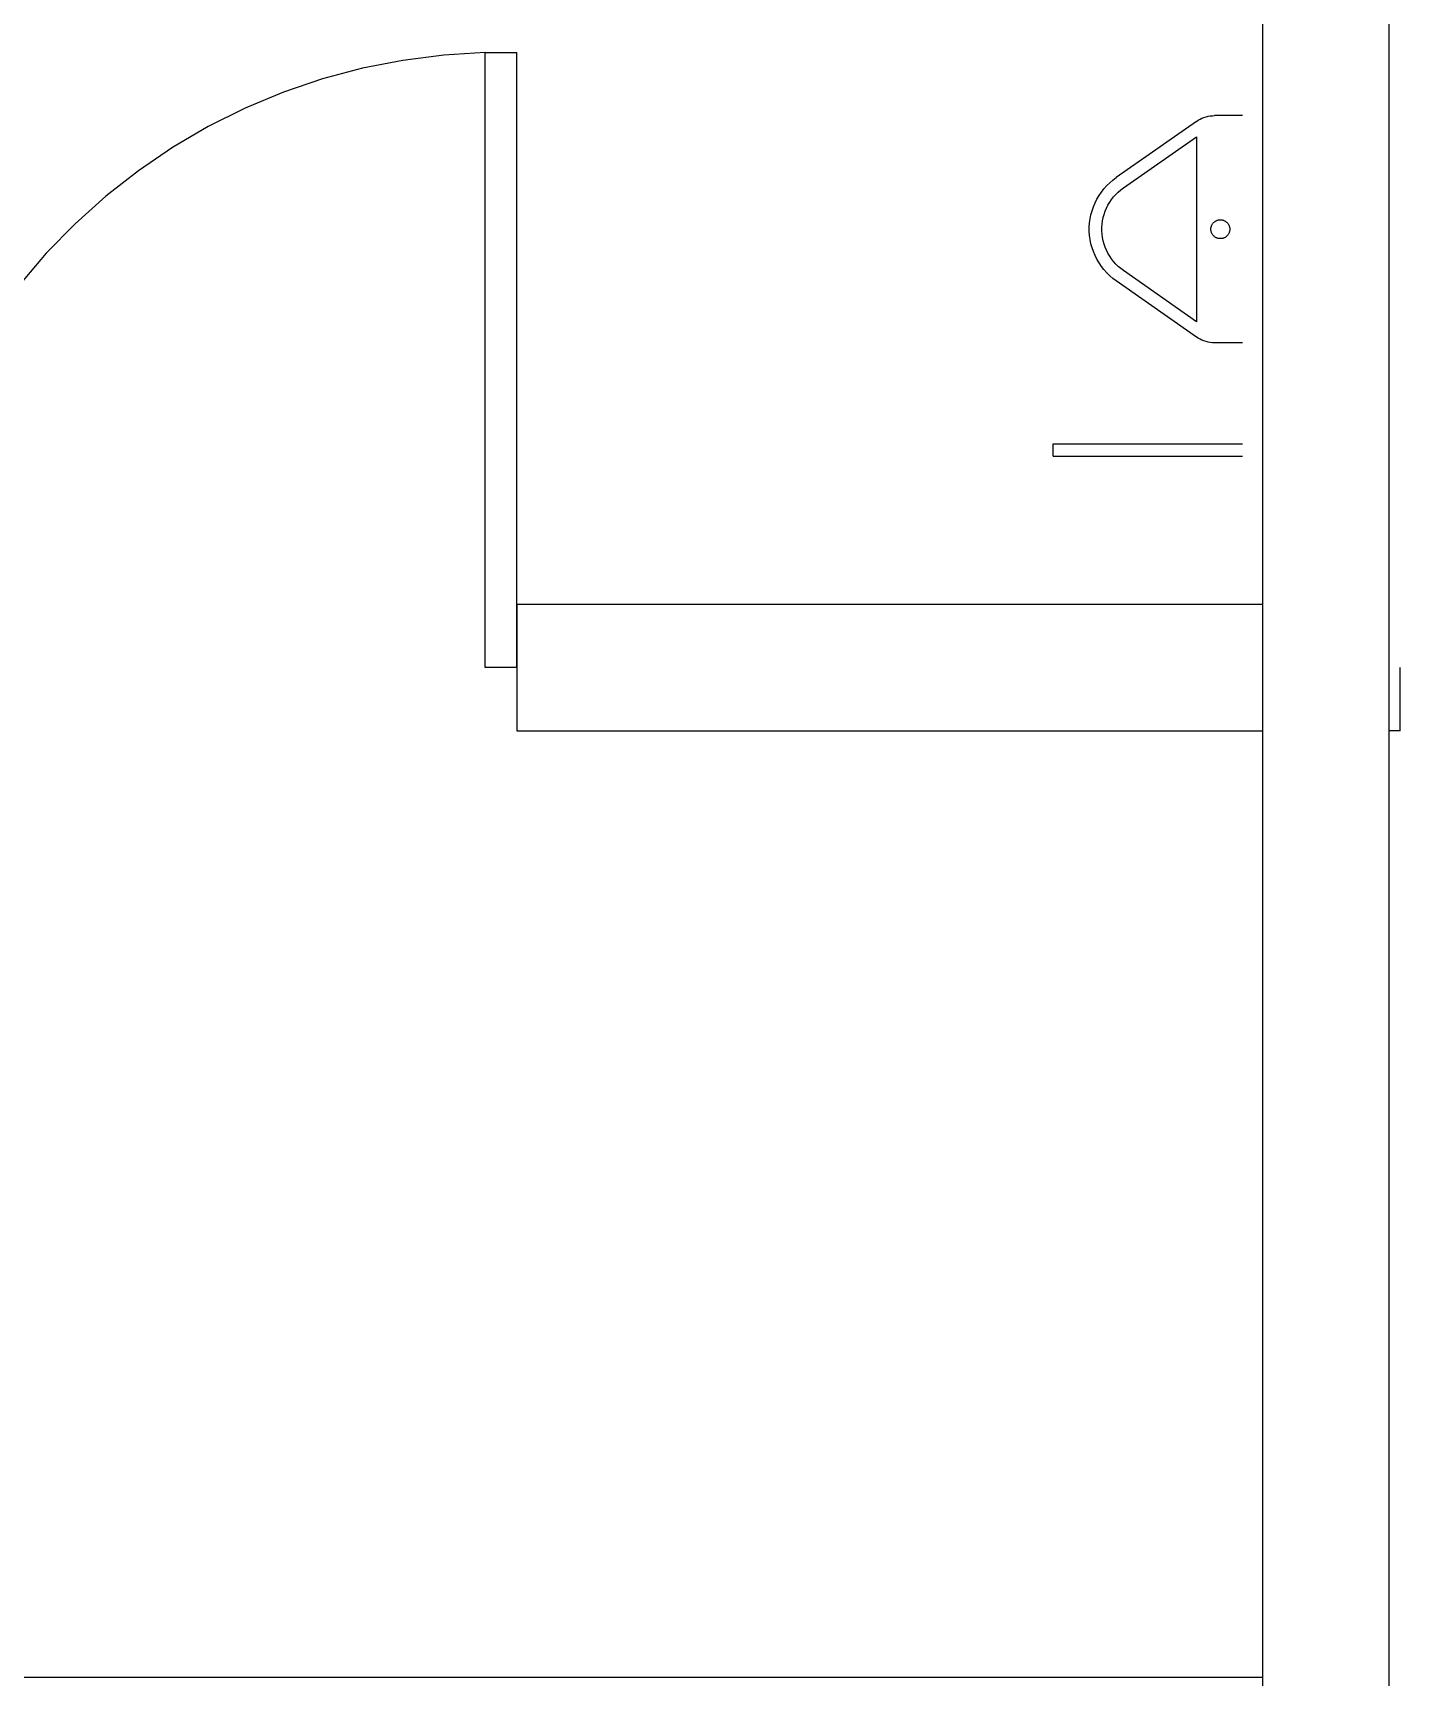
# Model space of a CAD drawing. Extents: x -81148 to 10972, y -53931 to 52487.
# Drawn here: x -25875 to -23708, y 19714 to 22320 of the extents above; entities that cross this region are included whole.
import ezdxf

# ---------------------------------------------------------------- set-up
doc = ezdxf.new("R2010")
doc.units = 0
doc.layers.get('0').update_dxf_attribs({"linetype": 'CONTINUOUS'})

msp = doc.modelspace()

# ---------------------------------------------------------------- linework, layer by layer
for p, q in [((-23725.4, 19413.6), (-23725.4, 27831.1)), ((-23925.4, 19413.6), (-23925.4, 27631.1)), ((-25223.7, 22284.4), (-25288.7, 22276.1)), ((-25158.3, 22288.6), (-25223.7, 22284.4)), ((-25158.3, 22288.6), (-25108.3, 22288.6)), ((-25158.3, 21313.6), (-25158.3, 22288.6)), ((-25108.3, 21313.6), (-25108.3, 22288.6)), ((-25352.9, 22263.5), (-25416.2, 22246.6)), ((-25288.7, 22276.1), (-25352.9, 22263.5)), ((-25416.2, 22246.6), (-25478.2, 22225.5)), ((-25478.2, 22225.5), (-25538.6, 22200.3)), ((-25538.6, 22200.3), (-25597.2, 22171.1)), ((-24030.8, 22179.4), (-24158, 22090.4)), ((-24030.8, 22179.4), (-24028, 22181.3)), ((-24028, 22181.3), (-24025, 22182.9)), ((-24025, 22182.9), (-24022, 22184.4)), ((-24022, 22184.4), (-24018.8, 22185.6)), ((-24018.8, 22185.6), (-24015.6, 22186.6)), ((-24015.6, 22186.6), (-24012.3, 22187.4)), ((-24012.3, 22187.4), (-24008.9, 22188)), ((-24008.9, 22188), (-24005.5, 22188.3)), ((-24005.5, 22188.3), (-24002.1, 22188.5)), ((-23957.9, 22188.5), (-24002.1, 22188.5)), ((-25597.2, 22171.1), (-25653.8, 22138)), ((-24146.5, 22074), (-24030.8, 22155)), ((-24030.8, 22155), (-24030.8, 21861.9)), ((-25653.8, 22138), (-25707.9, 22101.2)), ((-25707.9, 22101.2), (-25759.5, 22060.9)), ((-24177.4, 22072.5), (-24173, 22077.5)), ((-24173, 22077.5), (-24168.3, 22082.1)), ((-24168.3, 22082.1), (-24163.3, 22086.4)), ((-24163.3, 22086.4), (-24158, 22090.4)), ((-24150.8, 22070.8), (-24146.5, 22074)), ((-25759.5, 22060.9), (-25808.3, 22017.2)), ((-24194.1, 22044.1), (-24191.5, 22050.2)), ((-24191.5, 22050.2), (-24188.6, 22056.1)), ((-24188.6, 22056.1), (-24185.2, 22061.8)), ((-24185.2, 22061.8), (-24181.5, 22067.3)), ((-24181.5, 22067.3), (-24177.4, 22072.5)), ((-24171, 22046.6), (-24168.3, 22051.1)), ((-24168.3, 22051.1), (-24165.3, 22055.5)), ((-24165.3, 22055.5), (-24162.1, 22059.7)), ((-24162.1, 22059.7), (-24158.5, 22063.7)), ((-24158.5, 22063.7), (-24154.8, 22067.4)), ((-24154.8, 22067.4), (-24150.8, 22070.8)), ((-24200.1, 22018.4), (-24199.3, 22024.9)), ((-24199.3, 22024.9), (-24198, 22031.4)), ((-24198, 22031.4), (-24196.2, 22037.8)), ((-24196.2, 22037.8), (-24194.1, 22044.1)), ((-24180.2, 22016.4), (-24179.5, 22021.6)), ((-24179.5, 22021.6), (-24178.5, 22026.8)), ((-24178.5, 22026.8), (-24177.1, 22031.9)), ((-24177.1, 22031.9), (-24175.4, 22037)), ((-24175.4, 22037), (-24173.3, 22041.8)), ((-24173.3, 22041.8), (-24171, 22046.6)), ((-24000.4, 22021.5), (-23999.5, 22021.9)), ((-23999.5, 22021.9), (-23998.7, 22022.3)), ((-23998.7, 22022.3), (-23997.7, 22022.7)), ((-23997.7, 22022.7), (-23996.8, 22023)), ((-23996.8, 22023), (-23995.8, 22023.2)), ((-23995.8, 22023.2), (-23994.9, 22023.3)), ((-23994.9, 22023.3), (-23993.9, 22023.4)), ((-23993.9, 22023.4), (-23992.9, 22023.5)), ((-23992.9, 22023.5), (-23991.9, 22023.4)), ((-23991.9, 22023.4), (-23991, 22023.3)), ((-23991, 22023.3), (-23990, 22023.2)), ((-23990, 22023.2), (-23989, 22023)), ((-23989, 22023), (-23988.1, 22022.7)), ((-23988.1, 22022.7), (-23987.2, 22022.3)), ((-23987.2, 22022.3), (-23986.3, 22021.9)), ((-23986.3, 22021.9), (-23985.4, 22021.5)), ((-25808.3, 22017.2), (-25854, 21970.3)), ((-24200.6, 22011.8), (-24200.1, 22018.4)), ((-24200.6, 22005.2), (-24200.6, 22011.8)), ((-24200.1, 21998.5), (-24200.6, 22005.2)), ((-24199.3, 21992), (-24200.1, 21998.5)), ((-24180.6, 22011.1), (-24180.2, 22016.4)), ((-24180.6, 22005.8), (-24180.6, 22011.1)), ((-24180.2, 22000.5), (-24180.6, 22005.8)), ((-24179.5, 21995.3), (-24180.2, 22000.5)), ((-24007.9, 22009.4), (-24007.8, 22010.4)), ((-24007.9, 22008.5), (-24007.9, 22009.4)), ((-24007.9, 22007.5), (-24007.9, 22008.5)), ((-24007.8, 22006.5), (-24007.9, 22007.5)), ((-24007.8, 22010.4), (-24007.6, 22011.4)), ((-24007.6, 22005.5), (-24007.8, 22006.5)), ((-24007.6, 22011.4), (-24007.4, 22012.3)), ((-24007.4, 22004.6), (-24007.6, 22005.5)), ((-24007.4, 22012.3), (-24007.1, 22013.3)), ((-24007.1, 22003.6), (-24007.4, 22004.6)), ((-24007.1, 22013.3), (-24006.8, 22014.2)), ((-24006.8, 22002.7), (-24007.1, 22003.6)), ((-24006.8, 22014.2), (-24006.4, 22015.1)), ((-24006.4, 22001.8), (-24006.8, 22002.7)), ((-24006.4, 22015.1), (-24005.9, 22016)), ((-24005.9, 22001), (-24006.4, 22001.8)), ((-24005.9, 22016), (-24005.4, 22016.8)), ((-24005.4, 22000.1), (-24005.9, 22001)), ((-24005.4, 22016.8), (-24004.8, 22017.6)), ((-24004.8, 21999.3), (-24005.4, 22000.1)), ((-24004.8, 22017.6), (-24004.2, 22018.4)), ((-24004.2, 21998.6), (-24004.8, 21999.3)), ((-24004.2, 22018.4), (-24003.5, 22019.1)), ((-24003.5, 21997.9), (-24004.2, 21998.6)), ((-24003.5, 22019.1), (-24002.8, 22019.7)), ((-24002.8, 21997.2), (-24003.5, 21997.9)), ((-24002.8, 22019.7), (-24002, 22020.4)), ((-24002, 21996.6), (-24002.8, 21997.2)), ((-24002, 22020.4), (-24001.2, 22020.9)), ((-24001.2, 21996), (-24002, 21996.6)), ((-24001.2, 22020.9), (-24000.4, 22021.5)), ((-24000.4, 21995.5), (-24001.2, 21996)), ((-23999.5, 21995), (-24000.4, 21995.5)), ((-23985.4, 21995.5), (-23986.3, 21995)), ((-23985.4, 22021.5), (-23984.6, 22020.9)), ((-23984.6, 21996), (-23985.4, 21995.5)), ((-23984.6, 22020.9), (-23983.8, 22020.4)), ((-23983.8, 21996.6), (-23984.6, 21996)), ((-23983.8, 22020.4), (-23983, 22019.7)), ((-23983, 21997.2), (-23983.8, 21996.6)), ((-23983, 22019.7), (-23982.3, 22019.1)), ((-23982.3, 21997.9), (-23983, 21997.2)), ((-23982.3, 22019.1), (-23981.6, 22018.4)), ((-23981.6, 21998.6), (-23982.3, 21997.9)), ((-23981.6, 22018.4), (-23981, 22017.6)), ((-23981, 21999.3), (-23981.6, 21998.6)), ((-23981, 22017.6), (-23980.4, 22016.8)), ((-23980.4, 22000.1), (-23981, 21999.3)), ((-23980.4, 22016.8), (-23979.9, 22016)), ((-23979.9, 22001), (-23980.4, 22000.1)), ((-23979.9, 22016), (-23979.5, 22015.1)), ((-23979.5, 22001.8), (-23979.9, 22001)), ((-23979.5, 22015.1), (-23979.1, 22014.2)), ((-23979.1, 22002.7), (-23979.5, 22001.8)), ((-23979.1, 22014.2), (-23978.7, 22013.3)), ((-23978.7, 22003.6), (-23979.1, 22002.7)), ((-23978.7, 22013.3), (-23978.4, 22012.3)), ((-23978.4, 22004.6), (-23978.7, 22003.6)), ((-23978.4, 22012.3), (-23978.2, 22011.4)), ((-23978.2, 22005.5), (-23978.4, 22004.6)), ((-23978.2, 22011.4), (-23978, 22010.4)), ((-23978, 22006.5), (-23978.2, 22005.5)), ((-23978, 22010.4), (-23977.9, 22009.4)), ((-23977.9, 22007.5), (-23978, 22006.5)), ((-23977.9, 22009.4), (-23977.9, 22008.5)), ((-23977.9, 22008.5), (-23977.9, 22007.5)), ((-25854, 21970.3), (-25896.4, 21920.4)), ((-24198, 21985.5), (-24199.3, 21992)), ((-24196.2, 21979.1), (-24198, 21985.5)), ((-24194.1, 21972.9), (-24196.2, 21979.1)), ((-24191.5, 21966.7), (-24194.1, 21972.9)), ((-24178.5, 21990.1), (-24179.5, 21995.3)), ((-24177.1, 21985), (-24178.5, 21990.1)), ((-24175.4, 21980), (-24177.1, 21985)), ((-24173.3, 21975.1), (-24175.4, 21980)), ((-24171, 21970.4), (-24173.3, 21975.1)), ((-24168.3, 21965.8), (-24171, 21970.4)), ((-23998.7, 21994.6), (-23999.5, 21995)), ((-23997.7, 21994.3), (-23998.7, 21994.6)), ((-23996.8, 21994), (-23997.7, 21994.3)), ((-23995.8, 21993.8), (-23996.8, 21994)), ((-23994.9, 21993.6), (-23995.8, 21993.8)), ((-23993.9, 21993.5), (-23994.9, 21993.6)), ((-23992.9, 21993.5), (-23993.9, 21993.5)), ((-23991.9, 21993.5), (-23992.9, 21993.5)), ((-23991, 21993.6), (-23991.9, 21993.5)), ((-23990, 21993.8), (-23991, 21993.6)), ((-23989, 21994), (-23990, 21993.8)), ((-23988.1, 21994.3), (-23989, 21994)), ((-23987.2, 21994.6), (-23988.1, 21994.3)), ((-23986.3, 21995), (-23987.2, 21994.6)), ((-24188.6, 21960.8), (-24191.5, 21966.7)), ((-24185.2, 21955.1), (-24188.6, 21960.8)), ((-24181.5, 21949.6), (-24185.2, 21955.1)), ((-24177.4, 21944.4), (-24181.5, 21949.6)), ((-24173, 21939.5), (-24177.4, 21944.4)), ((-24165.3, 21961.4), (-24168.3, 21965.8)), ((-24162.1, 21957.2), (-24165.3, 21961.4)), ((-24158.5, 21953.3), (-24162.1, 21957.2)), ((-24154.8, 21949.6), (-24158.5, 21953.3)), ((-24150.8, 21946.1), (-24154.8, 21949.6)), ((-24146.5, 21942.9), (-24150.8, 21946.1)), ((-24168.3, 21934.8), (-24173, 21939.5)), ((-24163.3, 21930.5), (-24168.3, 21934.8)), ((-24158, 21926.5), (-24163.3, 21930.5)), ((-24030.8, 21837.5), (-24158, 21926.5)), ((-24030.8, 21861.9), (-24146.5, 21942.9)), ((-24028, 21835.7), (-24030.8, 21837.5)), ((-24025, 21834), (-24028, 21835.7)), ((-24022, 21832.6), (-24025, 21834)), ((-24018.8, 21831.3), (-24022, 21832.6)), ((-24015.6, 21830.3), (-24018.8, 21831.3)), ((-24012.3, 21829.5), (-24015.6, 21830.3)), ((-24008.9, 21828.9), (-24012.3, 21829.5)), ((-24005.5, 21828.6), (-24008.9, 21828.9)), ((-24002.1, 21828.5), (-24005.5, 21828.6)), ((-23957.9, 21828.5), (-24002.1, 21828.5)), ((-24257.9, 21648.5), (-24257.9, 21668.5)), ((-24257.9, 21668.5), (-23957.9, 21668.5)), ((-24257.9, 21648.5), (-23957.9, 21648.5)), ((-23925.4, 21413.6), (-25108.3, 21413.6)), ((-25108.3, 21413.6), (-25108.3, 21213.6)), ((-25108.3, 21313.6), (-25158.3, 21313.6)), ((-23707.9, 21213.6), (-23707.9, 21313.6)), ((-25108.3, 21213.6), (-23925.4, 21213.6)), ((-23707.9, 21213.6), (-23725.4, 21213.6)), ((-27207.9, 19713.6), (-23925.4, 19713.6))]:
    msp.add_line(p, q)

doc.saveas('drawing.dxf')
